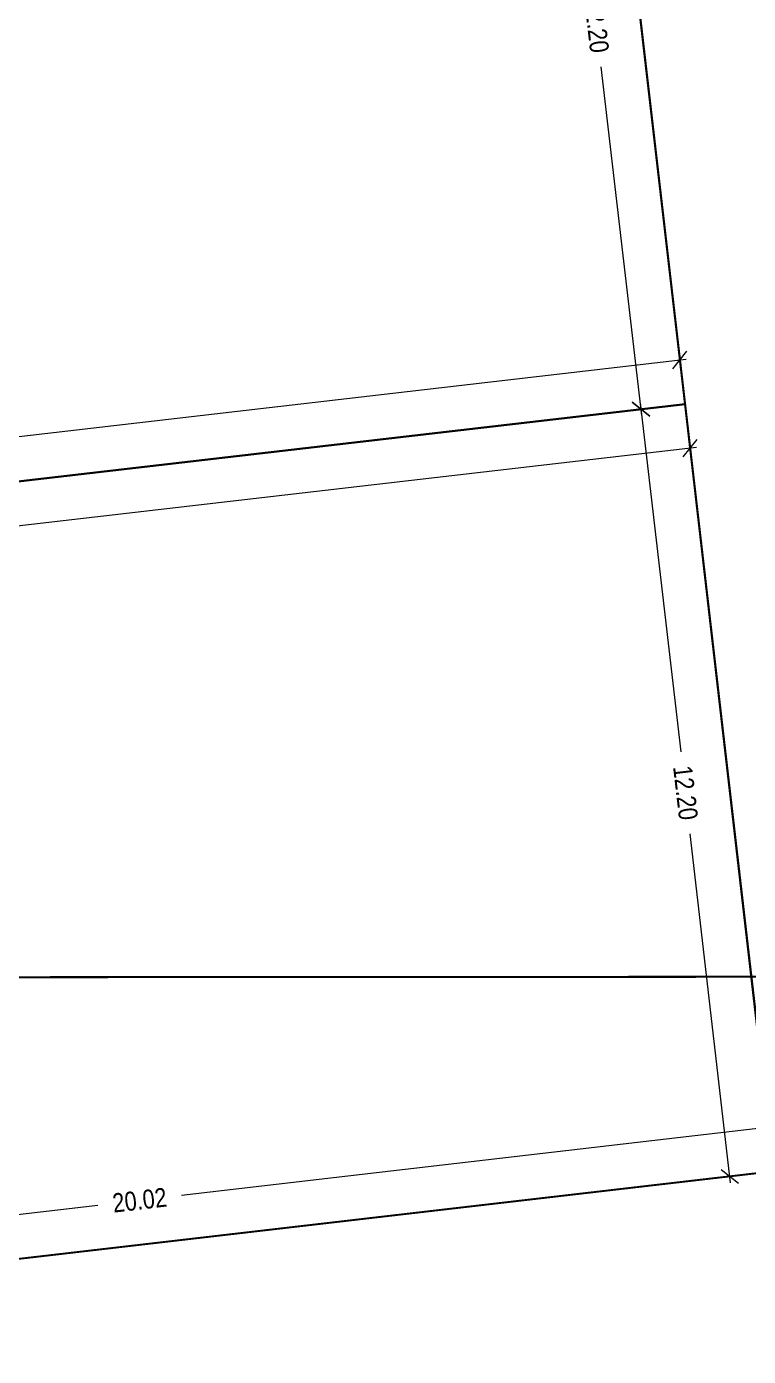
# Model space of a CAD drawing. Header units: millimetres. Extents: x 29397 to 29927, y 26123 to 26652.
# Drawn here: x 29789.79 to 29801.2, y 26214.05 to 26235.06 of the extents above; entities that cross this region are included whole.
import ezdxf

# ---------------------------------------------------------------- set-up
doc = ezdxf.new("R2010")
doc.units = ezdxf.units.MM
doc.header["$LTSCALE"] = 0.3
for name, color, linetype in [('_IndivSubPlot', 180, 'Continuous'), ('_IndivSubPlot_DIMENSION', 7, 'Continuous'), ('_InternalRoad', 3, 'Continuous'), ('_OrganizedOpenSpace', 2, 'Continuous'), ('_SurveyNo', 8, 'Continuous')]:
    doc.layers.add(name, color=color, linetype=linetype)
doc.layers.get('0').off()
doc.styles.add('PreDCRFont', font='ARIALN.TTF')
doc.dimstyles.new('PDCR-PLOT-INT', dxfattribs={"dimtxt": 0.3, "dimasz": 0.25, "dimexe": 0.25, "dimexo": 0.25, "dimgap": 0.25, "dimtad": 0, "dimzin": 0, "dimdsep": 46, "dimtxsty": 'PreDCRFont', "dimblk": 'OBLIQUE', "dimcen": 0.5, "dimdle": 0.1, "dimadec": 0, "dimazin": 0, "dimtfac": 1, "dimtix": 1, "dimtofl": 0, "dimtmove": 1, "dimatfit": 1, "dimfxl": 1, "dimtolj": 1, "dimtzin": 0, "dimlwd": 15, "dimarcsym": 0})

# ---------------------------------------------------------------- blocks, each defined once
blk = doc.blocks.new('_Oblique')
at = {"color": 0, "linetype": 'ByBlock', "lineweight": -2}
blk.add_line((-0.5, -0.5), (0.5, 0.5), dxfattribs=at)
blk = doc.blocks.new('*D769')
at = {"layer": '_IndivSubPlot_DIMENSION', "color": 0, "lineweight": 15, "transparency": 16777216}
for p, q in [((29800.375, 26228.413), (29789.504, 26227.153)), ((29777.309, 26225.74), (29788.18, 26227))]:
    blk.add_line(p, q, dxfattribs=at)
at = {"layer": '_IndivSubPlot_DIMENSION', "color": 0, "lineweight": 15, "transparency": 16777216, "xscale": 0.25, "yscale": 0.25, "zscale": 0.25}
for p, rotation in [((29800.275, 26228.402), 6.611440715247721), ((29777.409, 26225.751), 186.6114407152477)]:
    blk.add_blockref('_Oblique', p, dxfattribs=dict(at, rotation=rotation))
at = {"layer": '_IndivSubPlot_DIMENSION', "color": 0, "lineweight": 15, "transparency": 16777216, "insert": (29788.842, 26227.077), "char_height": 0.3, "attachment_point": 5, "rotation": 6.6114, "style": 'PreDCRFont'}
blk.add_mtext('\\A1;23.02', dxfattribs=at)
blk = doc.blocks.new('*D829')
at = {"layer": '_IndivSubPlot_DIMENSION', "color": 0, "lineweight": 15, "transparency": 16777216}
for p, q in [((29801.618, 26217.685), (29792.237, 26216.598)), ((29781.533, 26215.357), (29790.914, 26216.444))]:
    blk.add_line(p, q, dxfattribs=at)
at = {"layer": '_IndivSubPlot_DIMENSION', "color": 0, "lineweight": 15, "transparency": 16777216, "xscale": 0.25, "yscale": 0.25, "zscale": 0.25}
for p, rotation in [((29801.519, 26217.674), 6.611440715230557), ((29781.632, 26215.369), 186.6114407152306)]:
    blk.add_blockref('_Oblique', p, dxfattribs=dict(at, rotation=rotation))
at = {"layer": '_IndivSubPlot_DIMENSION', "color": 0, "lineweight": 15, "transparency": 16777216, "insert": (29791.575, 26216.521), "char_height": 0.3, "attachment_point": 5, "rotation": 6.6114, "style": 'PreDCRFont'}
blk.add_mtext('\\A1;20.02', dxfattribs=at)
blk = doc.blocks.new('*D830')
at = {"layer": '_IndivSubPlot_DIMENSION', "color": 0, "lineweight": 15, "transparency": 16777216}
for p, q in [((29799.488, 26229.116), (29800.127, 26223.606)), ((29800.916, 26216.798), (29800.277, 26222.308))]:
    blk.add_line(p, q, dxfattribs=at)
at = {"layer": '_IndivSubPlot_DIMENSION', "color": 0, "lineweight": 15, "transparency": 16777216, "xscale": 0.25, "yscale": 0.25, "zscale": 0.25}
for p, rotation in [((29799.5, 26229.017), 96.61144071521323), ((29800.904, 26216.898), 276.6114407152132)]:
    blk.add_blockref('_Oblique', p, dxfattribs=dict(at, rotation=rotation))
at = {"layer": '_IndivSubPlot_DIMENSION', "color": 0, "lineweight": 15, "transparency": 16777216, "insert": (29800.202, 26222.957), "char_height": 0.3, "attachment_point": 5, "rotation": 276.6114, "style": 'PreDCRFont'}
blk.add_mtext('\\A1;12.20', dxfattribs=at)
blk = doc.blocks.new('*D914')
at = {"layer": '_IndivSubPlot_DIMENSION', "color": 0, "lineweight": 15, "transparency": 16777216}
for p, q in [((29800.214, 26229.804), (29789.343, 26228.544)), ((29777.148, 26227.131), (29788.019, 26228.391))]:
    blk.add_line(p, q, dxfattribs=at)
at = {"layer": '_IndivSubPlot_DIMENSION', "color": 0, "lineweight": 15, "transparency": 16777216, "xscale": 0.25, "yscale": 0.25, "zscale": 0.25}
for p, rotation in [((29800.114, 26229.793), 6.611440715247745), ((29777.247, 26227.142), 186.6114407152477)]:
    blk.add_blockref('_Oblique', p, dxfattribs=dict(at, rotation=rotation))
at = {"layer": '_IndivSubPlot_DIMENSION', "color": 0, "lineweight": 15, "transparency": 16777216, "insert": (29788.681, 26228.467), "char_height": 0.3, "attachment_point": 5, "rotation": 6.6114, "style": 'PreDCRFont'}
blk.add_mtext('\\A1;23.02', dxfattribs=at)
blk = doc.blocks.new('*D915')
at = {"layer": '_IndivSubPlot_DIMENSION', "color": 0, "lineweight": 15, "transparency": 16777216}
for p, q in [((29798.083, 26241.235), (29798.722, 26235.725)), ((29799.511, 26228.917), (29798.872, 26234.427))]:
    blk.add_line(p, q, dxfattribs=at)
at = {"layer": '_IndivSubPlot_DIMENSION', "color": 0, "lineweight": 15, "transparency": 16777216, "xscale": 0.25, "yscale": 0.25, "zscale": 0.25}
for p, rotation in [((29798.095, 26241.135), 96.61144071521122), ((29799.5, 26229.017), 276.6114407152112)]:
    blk.add_blockref('_Oblique', p, dxfattribs=dict(at, rotation=rotation))
at = {"layer": '_IndivSubPlot_DIMENSION', "color": 0, "lineweight": 15, "transparency": 16777216, "insert": (29798.797, 26235.076), "char_height": 0.3, "attachment_point": 5, "rotation": 276.6114, "style": 'PreDCRFont'}
blk.add_mtext('\\A1;12.20', dxfattribs=at)

msp = doc.modelspace()

# ---------------------------------------------------------------- linework, layer by layer
at = {"layer": '_IndivSubPlot'}
msp.add_lwpolyline([(29798.79, 26241.216), (29775.923, 26238.566), (29777.328, 26226.447), (29800.195, 26229.097)], close=True, dxfattribs=at)
msp.add_lwpolyline([(29781.713, 26214.673), (29801.6, 26216.978), (29800.195, 26229.097), (29777.328, 26226.447)], dxfattribs=at)
at = {"layer": '_InternalRoad'}
msp.add_lwpolyline([(29817.591, 26218.832), (29778.733, 26214.328), (29780.114, 26202.408), (29817.612, 26206.754)], close=True, dxfattribs=at)
at = {"layer": '_OrganizedOpenSpace'}
msp.add_lwpolyline([(29825.589, 26298.145), (29803.38, 26297.33), (29805.523, 26278.841), (29794.576, 26277.573), (29801.6, 26216.978), (29817.591, 26218.832), (29817.589, 26220.061), (29828.251, 26220.067)], close=True, dxfattribs=at)
at = {"layer": '_SurveyNo'}
for points in [[(29825.18, 26310.138), (29725.503, 26306.48), (29726.668, 26294.483), (29735.299, 26220.012), (29828.251, 26220.067)], [(29817.589, 26220.061), (29735.299, 26220.012), (29742.042, 26161.836), (29817.719, 26142.727)]]:
    msp.add_lwpolyline(points, close=True, dxfattribs=at)

# ---------------------------------------------------------------- dimensions: what is measured, and where the dimension line sits
at = {"layer": '_IndivSubPlot_DIMENSION', "lineweight": 15}
for p1, p2, text, picture, middle in [((29799.5, 26229.017), (29798.095, 26241.135), '12.20', '*D915', (29798.797, 26235.076)), ((29777.247, 26227.142), (29800.114, 26229.793), '23.02', '*D914', (29788.681, 26228.467)), ((29800.904, 26216.898), (29799.5, 26229.017), '12.20', '*D830', (29800.202, 26222.957)), ((29800.275, 26228.402), (29777.409, 26225.751), '23.02', '*D769', (29788.842, 26227.077)), ((29781.632, 26215.369), (29801.519, 26217.674), '20.02', '*D829', (29791.575, 26216.521))]:
    dim = msp.add_aligned_dim(p1=p1, p2=p2, distance=0, text=text, dimstyle='PDCR-PLOT-INT', dxfattribs=at)
    dim.commit()
    dim.dimension.update_dxf_attribs({"geometry": picture, "text_midpoint": middle})

doc.saveas('drawing.dxf')
